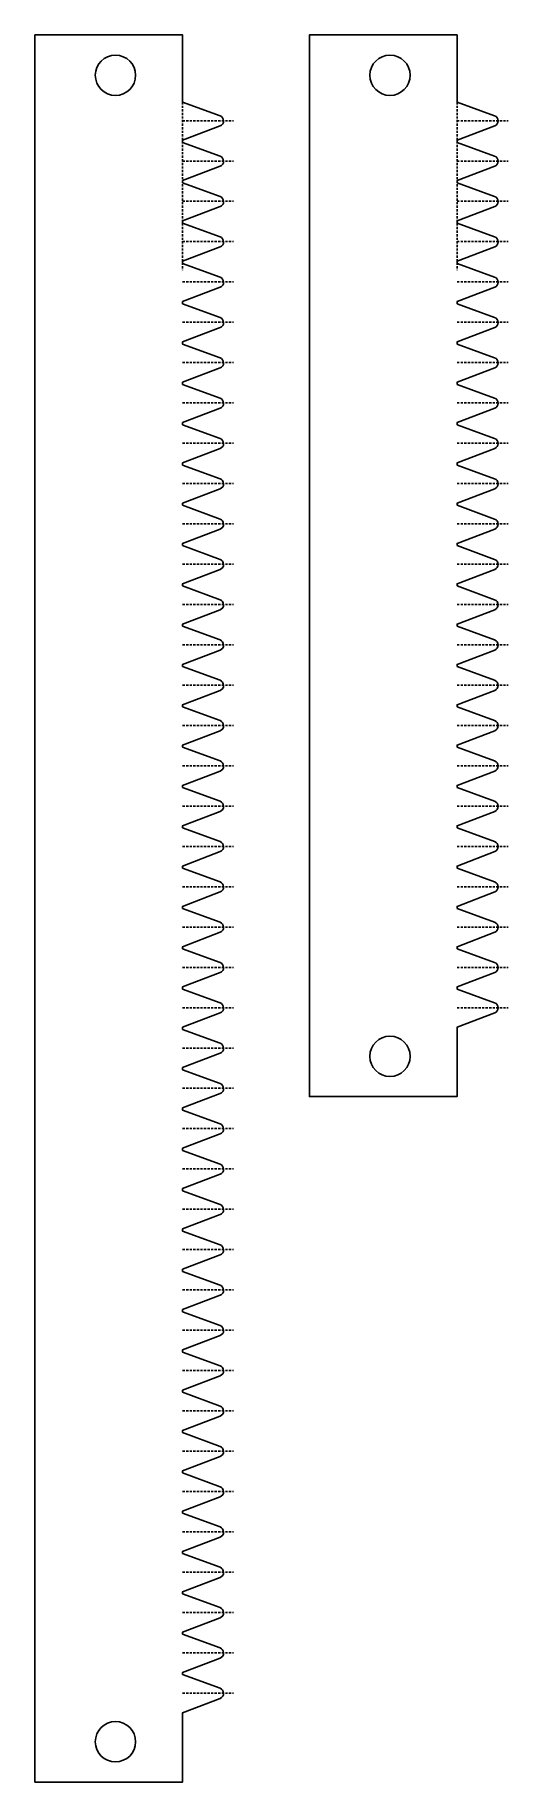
# Model space of a CAD drawing. Header units: millimetres. Extents: x -68 to -33, y -173 to -43.
import ezdxf

# ---------------------------------------------------------------- set-up
doc = ezdxf.new("R2010")
doc.units = ezdxf.units.MM
doc.linetypes.add('DASHED', pattern=[0.2067, 0.1654, -0.0413])

msp = doc.modelspace()

# ---------------------------------------------------------------- linework, layer by layer
at = {"color": 2, "linetype": 'DASHED', "lineweight": 25, "true_color": 0xffff00}
for p, q in [((-57.04, -47.9), (-57.04, -60.4)), ((-36.59, -47.9), (-36.59, -60.4)), ((-57.04, -49.28), (-53.24, -49.28)), ((-36.59, -49.28), (-32.79, -49.28)), ((-57.04, -52.28), (-53.24, -52.28)), ((-36.59, -52.28), (-32.79, -52.28)), ((-57.04, -55.28), (-53.24, -55.28)), ((-36.59, -55.28), (-32.79, -55.28)), ((-57.04, -58.28), (-53.24, -58.28)), ((-36.59, -58.28), (-32.79, -58.28)), ((-57.04, -61.28), (-53.24, -61.28)), ((-36.59, -61.28), (-32.79, -61.28)), ((-57.04, -64.28), (-53.24, -64.28)), ((-36.59, -64.28), (-32.79, -64.28)), ((-57.04, -67.28), (-53.24, -67.28)), ((-36.59, -67.28), (-32.79, -67.28)), ((-57.04, -70.28), (-53.24, -70.28)), ((-36.59, -70.28), (-32.79, -70.28)), ((-57.04, -73.28), (-53.24, -73.28)), ((-36.59, -73.28), (-32.79, -73.28)), ((-57.04, -76.28), (-53.24, -76.28)), ((-36.59, -76.28), (-32.79, -76.28)), ((-57.04, -79.28), (-53.24, -79.28)), ((-36.59, -79.28), (-32.79, -79.28)), ((-57.04, -82.28), (-53.24, -82.28)), ((-36.59, -82.28), (-32.79, -82.28)), ((-57.04, -85.28), (-53.24, -85.28)), ((-36.59, -85.28), (-32.79, -85.28)), ((-57.04, -88.28), (-53.24, -88.28)), ((-36.59, -88.28), (-32.79, -88.28)), ((-57.04, -91.28), (-53.24, -91.28)), ((-36.59, -91.28), (-32.79, -91.28)), ((-57.04, -94.28), (-53.24, -94.28)), ((-36.59, -94.28), (-32.79, -94.28)), ((-57.04, -97.28), (-53.24, -97.28)), ((-36.59, -97.28), (-32.79, -97.28)), ((-57.04, -100.28), (-53.24, -100.28)), ((-36.59, -100.28), (-32.79, -100.28)), ((-57.04, -103.28), (-53.24, -103.28)), ((-36.59, -103.28), (-32.79, -103.28)), ((-57.04, -106.28), (-53.24, -106.28)), ((-36.59, -106.28), (-32.79, -106.28)), ((-57.04, -109.28), (-53.24, -109.28)), ((-36.59, -109.28), (-32.79, -109.28)), ((-57.04, -112.28), (-53.24, -112.28)), ((-36.59, -112.28), (-32.79, -112.28)), ((-57.04, -115.28), (-53.24, -115.28)), ((-36.59, -115.28), (-32.79, -115.28)), ((-57.04, -118.28), (-53.24, -118.28)), ((-57.04, -121.28), (-53.24, -121.28)), ((-57.04, -124.28), (-53.24, -124.28)), ((-57.04, -127.28), (-53.24, -127.28)), ((-57.04, -130.28), (-53.24, -130.28)), ((-57.04, -133.28), (-53.24, -133.28)), ((-57.04, -136.28), (-53.24, -136.28)), ((-57.04, -139.28), (-53.24, -139.28)), ((-57.04, -142.28), (-53.24, -142.28)), ((-57.04, -145.28), (-53.24, -145.28)), ((-57.04, -148.28), (-53.24, -148.28)), ((-57.04, -151.28), (-53.24, -151.28)), ((-57.04, -154.28), (-53.24, -154.28)), ((-57.04, -157.28), (-53.24, -157.28)), ((-57.04, -160.28), (-53.24, -160.28)), ((-57.04, -163.28), (-53.24, -163.28)), ((-57.04, -166.28), (-53.24, -166.28))]:
    msp.add_line(p, q, dxfattribs=at)
for points in [[(-57.04, -164.9), (-54.25, -165.92, -0.693473), (-54.24, -166.67), (-57.04, -167.74), (-57.04, -167.9), (-57.04, -172.9), (-68.04, -172.9), (-68.04, -121.9), (-68.04, -47.9), (-68.04, -42.9), (-57.04, -42.9), (-57.04, -47.9)], [(-36.59, -113.9), (-33.8, -114.92, -0.693473), (-33.79, -115.67), (-36.59, -116.74), (-36.59, -116.9), (-36.59, -121.9), (-47.59, -121.9), (-47.59, -47.9), (-47.59, -42.9), (-36.59, -42.9), (-36.59, -47.9)], [(-57.04, -47.9), (-54.25, -48.92, -0.693473), (-54.24, -49.67), (-57.04, -50.74), (-57.04, -50.9)], [(-36.59, -47.9), (-33.8, -48.92, -0.693473), (-33.79, -49.67), (-36.59, -50.74), (-36.59, -50.9)], [(-57.04, -50.9), (-54.25, -51.92, -0.693473), (-54.24, -52.67), (-57.04, -53.74), (-57.04, -53.9)], [(-36.59, -50.9), (-33.8, -51.92, -0.693473), (-33.79, -52.67), (-36.59, -53.74), (-36.59, -53.9)], [(-57.04, -53.9), (-54.25, -54.92, -0.693473), (-54.24, -55.67), (-57.04, -56.74), (-57.04, -56.9)], [(-36.59, -53.9), (-33.8, -54.92, -0.693473), (-33.79, -55.67), (-36.59, -56.74), (-36.59, -56.9)], [(-57.04, -56.9), (-54.25, -57.92, -0.693473), (-54.24, -58.67), (-57.04, -59.74), (-57.04, -59.9)], [(-36.59, -56.9), (-33.8, -57.92, -0.693473), (-33.79, -58.67), (-36.59, -59.74), (-36.59, -59.9)], [(-57.04, -59.9), (-54.25, -60.92, -0.693473), (-54.24, -61.67), (-57.04, -62.74), (-57.04, -62.9)], [(-36.59, -59.9), (-33.8, -60.92, -0.693473), (-33.79, -61.67), (-36.59, -62.74), (-36.59, -62.9)], [(-57.04, -62.9), (-54.25, -63.92, -0.693473), (-54.24, -64.67), (-57.04, -65.74), (-57.04, -65.9)], [(-36.59, -62.9), (-33.8, -63.92, -0.693473), (-33.79, -64.67), (-36.59, -65.74), (-36.59, -65.9)], [(-57.04, -68.9), (-57.04, -68.74), (-54.24, -67.67, 0.693473), (-54.25, -66.92), (-57.04, -65.9)], [(-36.59, -65.9), (-33.8, -66.92, -0.693473), (-33.79, -67.67), (-36.59, -68.74), (-36.59, -68.9)], [(-57.04, -68.9), (-54.25, -69.92, -0.693473), (-54.24, -70.67), (-57.04, -71.74), (-57.04, -71.9)], [(-36.59, -68.9), (-33.8, -69.92, -0.693473), (-33.79, -70.67), (-36.59, -71.74), (-36.59, -71.9)], [(-57.04, -71.9), (-54.25, -72.92, -0.693473), (-54.24, -73.67), (-57.04, -74.74), (-57.04, -74.9)], [(-36.59, -71.9), (-33.8, -72.92, -0.693473), (-33.79, -73.67), (-36.59, -74.74), (-36.59, -74.9)], [(-57.04, -74.9), (-54.25, -75.92, -0.693473), (-54.24, -76.67), (-57.04, -77.74), (-57.04, -77.9)], [(-36.59, -74.9), (-33.8, -75.92, -0.693473), (-33.79, -76.67), (-36.59, -77.74), (-36.59, -77.9)], [(-57.04, -77.9), (-54.25, -78.92, -0.693473), (-54.24, -79.67), (-57.04, -80.74), (-57.04, -80.9)], [(-36.59, -77.9), (-33.8, -78.92, -0.693473), (-33.79, -79.67), (-36.59, -80.74), (-36.59, -80.9)], [(-57.04, -80.9), (-54.25, -81.92, -0.693473), (-54.24, -82.67), (-57.04, -83.74), (-57.04, -83.9)], [(-36.59, -80.9), (-33.8, -81.92, -0.693473), (-33.79, -82.67), (-36.59, -83.74), (-36.59, -83.9)], [(-57.04, -86.9), (-57.04, -86.74), (-54.24, -85.67, 0.693473), (-54.25, -84.92), (-57.04, -83.9)], [(-36.59, -83.9), (-33.8, -84.92, -0.693473), (-33.79, -85.67), (-36.59, -86.74), (-36.59, -86.9)], [(-57.04, -89.9), (-57.04, -89.74), (-54.24, -88.67, 0.693473), (-54.25, -87.92), (-57.04, -86.9)], [(-36.59, -86.9), (-33.8, -87.92, -0.693473), (-33.79, -88.67), (-36.59, -89.74), (-36.59, -89.9)], [(-57.04, -89.9), (-54.25, -90.92, -0.693473), (-54.24, -91.67), (-57.04, -92.74), (-57.04, -92.9)], [(-36.59, -89.9), (-33.8, -90.92, -0.693473), (-33.79, -91.67), (-36.59, -92.74), (-36.59, -92.9)], [(-57.04, -95.9), (-57.04, -95.74), (-54.24, -94.67, 0.693473), (-54.25, -93.92), (-57.04, -92.9)], [(-36.59, -92.9), (-33.8, -93.92, -0.693473), (-33.79, -94.67), (-36.59, -95.74), (-36.59, -95.9)], [(-57.04, -98.9), (-57.04, -98.74), (-54.24, -97.67, 0.693473), (-54.25, -96.92), (-57.04, -95.9)], [(-36.59, -95.9), (-33.8, -96.92, -0.693473), (-33.79, -97.67), (-36.59, -98.74), (-36.59, -98.9)], [(-57.04, -101.9), (-57.04, -101.74), (-54.24, -100.67, 0.693473), (-54.25, -99.92), (-57.04, -98.9)], [(-36.59, -98.9), (-33.8, -99.92, -0.693473), (-33.79, -100.67), (-36.59, -101.74), (-36.59, -101.9)], [(-57.04, -104.9), (-57.04, -104.74), (-54.24, -103.67, 0.693473), (-54.25, -102.92), (-57.04, -101.9)], [(-36.59, -101.9), (-33.8, -102.92, -0.693473), (-33.79, -103.67), (-36.59, -104.74), (-36.59, -104.9)], [(-57.04, -104.9), (-54.25, -105.92, -0.693473), (-54.24, -106.67), (-57.04, -107.74), (-57.04, -107.9)], [(-36.59, -104.9), (-33.8, -105.92, -0.693473), (-33.79, -106.67), (-36.59, -107.74), (-36.59, -107.9)], [(-57.04, -107.9), (-54.25, -108.92, -0.693473), (-54.24, -109.67), (-57.04, -110.74), (-57.04, -110.9)], [(-36.59, -107.9), (-33.8, -108.92, -0.693473), (-33.79, -109.67), (-36.59, -110.74), (-36.59, -110.9)], [(-57.04, -113.9), (-57.04, -113.74), (-54.24, -112.67, 0.693473), (-54.25, -111.92), (-57.04, -110.9)], [(-36.59, -110.9), (-33.8, -111.92, -0.693473), (-33.79, -112.67), (-36.59, -113.74), (-36.59, -113.9)], [(-57.04, -113.9), (-54.25, -114.92, -0.693473), (-54.24, -115.67), (-57.04, -116.74), (-57.04, -116.9)], [(-57.04, -116.9), (-54.25, -117.92, -0.693473), (-54.24, -118.67), (-57.04, -119.74), (-57.04, -119.9)], [(-57.04, -119.9), (-54.25, -120.92, -0.693473), (-54.24, -121.67), (-57.04, -122.74), (-57.04, -122.9)], [(-57.04, -122.9), (-54.25, -123.92, -0.693473), (-54.24, -124.67), (-57.04, -125.74), (-57.04, -125.9)], [(-57.04, -125.9), (-54.25, -126.92, -0.693473), (-54.24, -127.67), (-57.04, -128.74), (-57.04, -128.9)], [(-57.04, -128.9), (-54.25, -129.92, -0.693473), (-54.24, -130.67), (-57.04, -131.74), (-57.04, -131.9)], [(-57.04, -131.9), (-54.25, -132.92, -0.693473), (-54.24, -133.67), (-57.04, -134.74), (-57.04, -134.9)], [(-57.04, -134.9), (-54.25, -135.92, -0.693473), (-54.24, -136.67), (-57.04, -137.74), (-57.04, -137.9)], [(-57.04, -137.9), (-54.25, -138.92, -0.693473), (-54.24, -139.67), (-57.04, -140.74), (-57.04, -140.9)], [(-57.04, -140.9), (-54.25, -141.92, -0.693473), (-54.24, -142.67), (-57.04, -143.74), (-57.04, -143.9)], [(-57.04, -143.9), (-54.25, -144.92, -0.693473), (-54.24, -145.67), (-57.04, -146.74), (-57.04, -146.9)], [(-57.04, -146.9), (-54.25, -147.92, -0.693473), (-54.24, -148.67), (-57.04, -149.74), (-57.04, -149.9)], [(-57.04, -149.9), (-54.25, -150.92, -0.693473), (-54.24, -151.67), (-57.04, -152.74), (-57.04, -152.9)], [(-57.04, -152.9), (-54.25, -153.92, -0.693473), (-54.24, -154.67), (-57.04, -155.74), (-57.04, -155.9)], [(-57.04, -155.9), (-54.25, -156.92, -0.693473), (-54.24, -157.67), (-57.04, -158.74), (-57.04, -158.9)], [(-57.04, -158.9), (-54.25, -159.92, -0.693473), (-54.24, -160.67), (-57.04, -161.74), (-57.04, -161.9)], [(-57.04, -161.9), (-54.25, -162.92, -0.693473), (-54.24, -163.67), (-57.04, -164.74), (-57.04, -164.9)]]:
    msp.add_lwpolyline(points, format="xyb")
for centre in [(-62.04, -45.9), (-41.59, -45.9), (-41.59, -118.9), (-62.04, -169.9)]:
    msp.add_circle(centre, 1.5)

doc.saveas('drawing.dxf')
